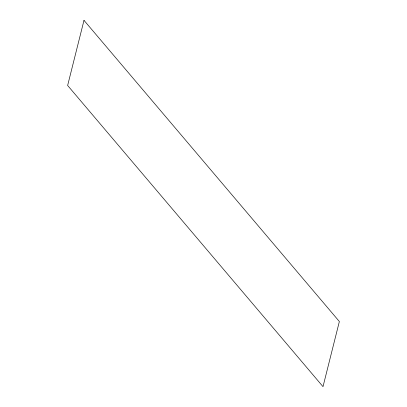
<?xml version="1.0" encoding="UTF-8"?>
<svg xmlns="http://www.w3.org/2000/svg" width="407" height="407" viewBox="0 0 407 407"><rect width="100%" height="100%" fill="white"/><g stroke="black" fill="none" stroke-linecap="round" stroke-linejoin="round"><path stroke-width="0.61" d="M83.995 20.35L67.638 85.48L323.005 386.65L339.362 321.52L83.995 20.35"/></g></svg>
